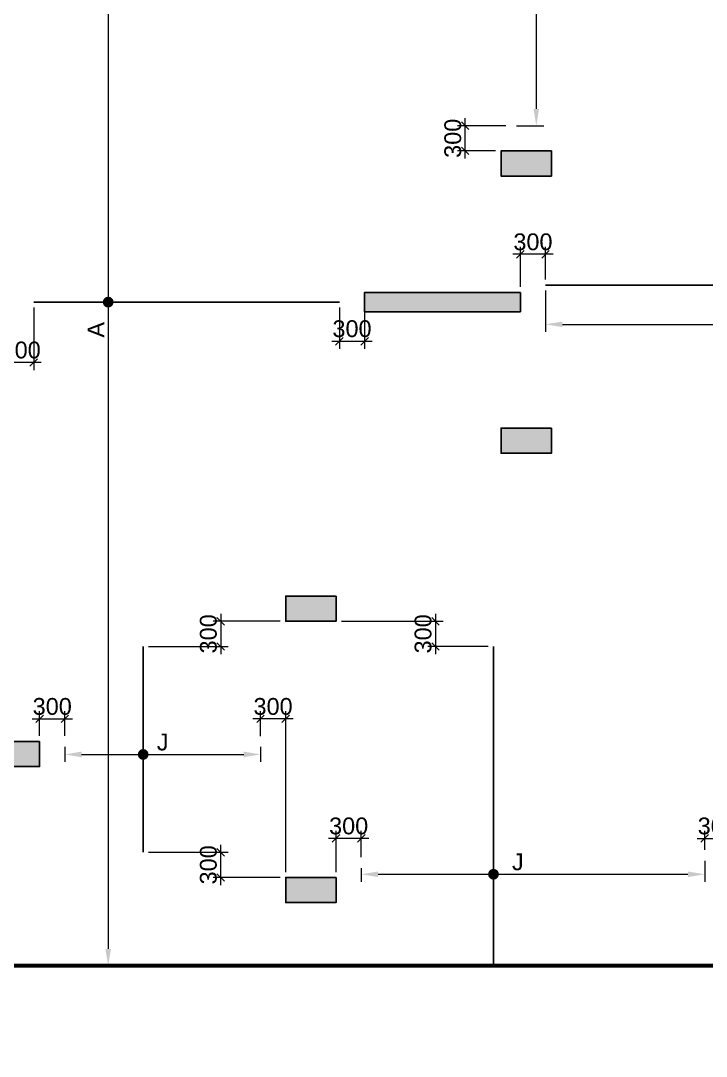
# Model space of a CAD drawing. Header units: millimetres. Extents: x 1123469 to 1883119, y -126924 to 196924.
# Drawn here: x 1831918 to 1840083, y 138264 to 150593 of the extents above; entities that cross this region are included whole.
import ezdxf

# ---------------------------------------------------------------- set-up
doc = ezdxf.new("R2010")
doc.units = ezdxf.units.MM
doc.header["$LTSCALE"] = 500
doc.header["$MEASUREMENT"] = 0
doc.header["$PDMODE"] = 34
doc.linetypes.add('CONTINOUS', pattern=[0])
doc.layers.get('Defpoints').update_dxf_attribs({"lineweight": 0})
for name, color, linetype in [('COL. DIM', 3, 'Continuous'), ('reinf.', 4, 'Continuous'), ('TOWER AREA COLUMN.', 6, 'Continuous')]:
    doc.layers.add(name, color=color, linetype=linetype)
for name, color, linetype, lineweight in [('CUT OUT', 1, 'Continuous', 13), ('dim-M', 1, 'Continuous', 15), ('FOOTING', 1, 'Continuous', 15), ('TOWER COL HATCH', 253, 'Continuous', 20)]:
    doc.layers.add(name, color=color, linetype=linetype, lineweight=lineweight)
doc.styles.add('3mm', font='arial.ttf')
doc.dimstyles.new('PARAMVEER', dxfattribs={"dimtxt": 200, "dimasz": 100, "dimexe": 0, "dimexo": 25, "dimgap": 10, "dimtad": 1, "dimdec": 0, "dimrnd": 5, "dimzin": 0, "dimdsep": 46, "dimtxsty": '3mm', "dimblk": 'OBLIQUE', "dimcen": 0.09, "dimdle": 75, "dimclrd": 1, "dimclre": 1, "dimclrt": 3, "dimadec": 0, "dimazin": 0, "dimtfac": 1, "dimtdec": 0, "dimtmove": 1, "dimatfit": 3, "dimfxl": 100, "dimtolj": 1, "dimtzin": 0, "dimlwd": 18, "dimlwe": 5, "dimarcsym": 0})

# ---------------------------------------------------------------- blocks, each defined once
blk = doc.blocks.new('3tgra')
at = {"layer": 'TOWER COL HATCH'}
h = blk.add_hatch(color=253, dxfattribs=at)
h.dxf.hatch_style = 1
h.paths.add_polyline_path([(1397996, 85772), (1397996, 86072), (1397396, 86072), (1397396, 85772)])
h = blk.add_hatch(color=253, dxfattribs=at)
h.dxf.hatch_style = 1
h.paths.add_polyline_path([(1397626, 84387), (1395771, 84387), (1395771, 84157), (1397626, 84157)])
h = blk.add_hatch(color=253, dxfattribs=at)
h.dxf.hatch_style = 1
h.paths.add_polyline_path([(1397996, 82772), (1397996, 82472), (1397396, 82472), (1397396, 82772)])
h = blk.add_hatch(color=253, dxfattribs=at)
h.dxf.hatch_style = 1
h.paths.add_polyline_path([(1395431, 80772), (1395431, 80472), (1394831, 80472), (1394831, 80772)])
h = blk.add_hatch(color=253, dxfattribs=at)
h.dxf.hatch_style = 1
h.paths.add_polyline_path([(1391901, 79042), (1391901, 78742), (1391301, 78742), (1391301, 79042)])
h = blk.add_hatch(color=253, dxfattribs=at)
h.dxf.hatch_style = 1
h.paths.add_polyline_path([(1395431, 77422), (1395431, 77122), (1394831, 77122), (1394831, 77422)])
at = {"layer": 'TOWER AREA COLUMN.', "color": 4}
for points in [[(1397996, 85772), (1397996, 86072), (1397396, 86072), (1397396, 85772)], [(1397626, 84387), (1395771, 84387), (1395771, 84157), (1397626, 84157)], [(1397996, 82772), (1397996, 82472), (1397396, 82472), (1397396, 82772)], [(1395431, 80772), (1395431, 80472), (1394831, 80472), (1394831, 80772)], [(1391901, 79042), (1391901, 78742), (1391301, 78742), (1391301, 79042)], [(1395431, 77422), (1395431, 77122), (1394831, 77122), (1394831, 77422)]]:
    blk.add_lwpolyline(points, close=True, dxfattribs=at)
blk = doc.blocks.new('_Oblique')
at = {"color": 0, "linetype": 'ByBlock', "lineweight": -2}
blk.add_line((-0.5, -0.5), (0.5, 0.5), dxfattribs=at)
blk = doc.blocks.new('*D3295')
at = {"layer": 'COL. DIM', "color": 1, "linetype": 'CONTINOUS', "lineweight": 5, "ltscale": 10, "transparency": 16777216}
for p, q in [((1832074, 147178), (1832074, 146434)), ((1831774, 145738), (1831774, 146614))]:
    blk.add_line(p, q, dxfattribs=at)
at = {"layer": 'COL. DIM', "color": 1, "lineweight": 18, "ltscale": 10, "transparency": 16777216}
blk.add_line((1832164, 146524), (1831684, 146524), dxfattribs=at)
at = {"layer": 'Defpoints', "color": 0, "ltscale": 10, "transparency": 16777216}
for p in [(1832074, 147243), (1831774, 146524), (1831774, 145673)]:
    blk.add_point(p, dxfattribs=at)
at = {"layer": 'COL. DIM', "color": 1, "lineweight": 18, "ltscale": 10, "transparency": 16777216, "xscale": 90, "yscale": 90, "zscale": 90, "rotation": 180}
blk.add_blockref('_Oblique', (1831774, 146524), dxfattribs=at)
at = {"layer": 'COL. DIM', "color": 1, "lineweight": 18, "ltscale": 10, "transparency": 16777216, "xscale": 90, "yscale": 90, "zscale": 90}
blk.add_blockref('_Oblique', (1832074, 146524), dxfattribs=at)
at = {"layer": 'COL. DIM', "color": 3, "ltscale": 10, "transparency": 16777216, "insert": (1831924, 146671), "char_height": 200, "attachment_point": 5, "style": '3mm'}
blk.add_mtext('\\A1;300', dxfattribs=at)
blk = doc.blocks.new('*D3296')
at = {"layer": 'COL. DIM', "color": 1, "linetype": 'CONTINOUS', "lineweight": 5, "ltscale": 10, "transparency": 16777216}
for p, q in [((1833238, 155143), (1832870, 155143)), ((1832748, 139343), (1833050, 139343))]:
    blk.add_line(p, q, dxfattribs=at)
at = {"layer": 'COL. DIM', "color": 1, "lineweight": 18, "ltscale": 10, "transparency": 16777216}
blk.add_line((1832960, 154943), (1832960, 139543), dxfattribs=at)
at = {"layer": 'COL. DIM', "color": 1, "ltscale": 10, "transparency": 16777216}
for points in [[(1832927, 154943), (1832994, 154943), (1832960, 155143)], [(1832927, 139543), (1832994, 139543), (1832960, 139343)]]:
    blk.add_solid(points, dxfattribs=at)
at = {"layer": 'Defpoints', "color": 0, "ltscale": 10, "transparency": 16777216}
for p in [(1833303, 155143), (1832683, 139343), (1832960, 139343)]:
    blk.add_point(p, dxfattribs=at)
at = {"layer": 'COL. DIM', "color": 3, "ltscale": 10, "transparency": 16777216, "insert": (1832815, 146913), "char_height": 200, "attachment_point": 5, "rotation": 90, "style": '3mm'}
blk.add_mtext('\\A1;A', dxfattribs=at)
blk = doc.blocks.new('*D3297')
at = {"layer": 'COL. DIM', "color": 1, "linetype": 'CONTINOUS', "lineweight": 5, "ltscale": 10, "transparency": 16777216}
for p, q in [((1835714, 147178), (1835714, 146687)), ((1836014, 147178), (1836014, 146687))]:
    blk.add_line(p, q, dxfattribs=at)
at = {"layer": 'COL. DIM', "color": 1, "lineweight": 18, "ltscale": 10, "transparency": 16777216}
blk.add_line((1835624, 146777), (1836104, 146777), dxfattribs=at)
at = {"layer": 'Defpoints', "color": 0, "ltscale": 10, "transparency": 16777216}
for p in [(1835714, 147243), (1836014, 147243), (1836014, 146777)]:
    blk.add_point(p, dxfattribs=at)
at = {"layer": 'COL. DIM', "color": 1, "lineweight": 18, "ltscale": 10, "transparency": 16777216, "xscale": 90, "yscale": 90, "zscale": 90, "rotation": 180}
blk.add_blockref('_Oblique', (1835714, 146777), dxfattribs=at)
at = {"layer": 'COL. DIM', "color": 1, "lineweight": 18, "ltscale": 10, "transparency": 16777216, "xscale": 90, "yscale": 90, "zscale": 90}
blk.add_blockref('_Oblique', (1836014, 146777), dxfattribs=at)
at = {"layer": 'COL. DIM', "color": 3, "ltscale": 10, "transparency": 16777216, "insert": (1835864, 146925), "char_height": 200, "attachment_point": 5, "style": '3mm'}
blk.add_mtext('\\A1;300', dxfattribs=at)
blk = doc.blocks.new('*D3303')
at = {"layer": 'COL. DIM', "color": 1, "linetype": 'CONTINOUS', "lineweight": 5, "ltscale": 10, "transparency": 16777216}
for p, q in [((1838068, 155143), (1837969, 155143)), ((1837824, 149343), (1838149, 149343))]:
    blk.add_line(p, q, dxfattribs=at)
at = {"layer": 'COL. DIM', "color": 1, "lineweight": 18, "ltscale": 10, "transparency": 16777216}
blk.add_line((1838059, 154943), (1838059, 149543), dxfattribs=at)
at = {"layer": 'COL. DIM', "color": 1, "ltscale": 10, "transparency": 16777216}
for points in [[(1838025, 154943), (1838092, 154943), (1838059, 155143)], [(1838025, 149543), (1838092, 149543), (1838059, 149343)]]:
    blk.add_solid(points, dxfattribs=at)
at = {"layer": 'Defpoints', "color": 0, "ltscale": 10, "transparency": 16777216}
for p in [(1838133, 155143), (1837759, 149343), (1838059, 149343)]:
    blk.add_point(p, dxfattribs=at)
at = {"layer": 'COL. DIM', "color": 3, "ltscale": 10, "transparency": 16777216, "insert": (1837914, 153807), "char_height": 200, "attachment_point": 5, "rotation": 90, "style": '3mm'}
blk.add_mtext('\\A1;A', dxfattribs=at)
blk = doc.blocks.new('*D3305')
at = {"layer": 'COL. DIM', "color": 1, "lineweight": 18, "ltscale": 10, "transparency": 16777216}
blk.add_line((1837212, 148953), (1837212, 149433), dxfattribs=at)
at = {"layer": 'COL. DIM', "color": 1, "linetype": 'CONTINOUS', "lineweight": 5, "ltscale": 10, "transparency": 16777216}
for p, q in [((1837694, 149343), (1837122, 149343)), ((1837574, 149043), (1837122, 149043))]:
    blk.add_line(p, q, dxfattribs=at)
at = {"layer": 'Defpoints', "color": 0, "ltscale": 10, "transparency": 16777216}
for p in [(1837212, 149343), (1837759, 149343), (1837639, 149043)]:
    blk.add_point(p, dxfattribs=at)
at = {"layer": 'COL. DIM', "color": 1, "lineweight": 18, "ltscale": 10, "transparency": 16777216, "xscale": 90, "yscale": 90, "zscale": 90}
for p, rotation in [((1837212, 149343), 90), ((1837212, 149043), 270)]:
    blk.add_blockref('_Oblique', p, dxfattribs=dict(at, rotation=rotation))
at = {"layer": 'COL. DIM', "color": 3, "ltscale": 10, "transparency": 16777216, "insert": (1837065, 149193), "char_height": 200, "attachment_point": 5, "rotation": 90, "style": '3mm'}
blk.add_mtext('\\A1;300', dxfattribs=at)
blk = doc.blocks.new('*D3306')
at = {"layer": 'COL. DIM', "color": 1, "linetype": 'CONTINOUS', "lineweight": 5, "ltscale": 10, "transparency": 16777216}
for p, q in [((1837869, 147423), (1837869, 147902)), ((1838169, 147510), (1838169, 147902))]:
    blk.add_line(p, q, dxfattribs=at)
at = {"layer": 'COL. DIM', "color": 1, "lineweight": 18, "ltscale": 10, "transparency": 16777216}
blk.add_line((1838259, 147812), (1837779, 147812), dxfattribs=at)
at = {"layer": 'Defpoints', "color": 0, "ltscale": 10, "transparency": 16777216}
for p in [(1837869, 147812), (1837869, 147358), (1838169, 147445)]:
    blk.add_point(p, dxfattribs=at)
at = {"layer": 'COL. DIM', "color": 1, "lineweight": 18, "ltscale": 10, "transparency": 16777216, "xscale": 90, "yscale": 90, "zscale": 90, "rotation": 180}
blk.add_blockref('_Oblique', (1837869, 147812), dxfattribs=at)
at = {"layer": 'COL. DIM', "color": 1, "lineweight": 18, "ltscale": 10, "transparency": 16777216, "xscale": 90, "yscale": 90, "zscale": 90}
blk.add_blockref('_Oblique', (1838169, 147812), dxfattribs=at)
at = {"layer": 'COL. DIM', "color": 3, "ltscale": 10, "transparency": 16777216, "insert": (1838019, 147959), "char_height": 200, "attachment_point": 5, "style": '3mm'}
blk.add_mtext('\\A1;300', dxfattribs=at)
blk = doc.blocks.new('*D3311')
at = {"layer": 'COL. DIM', "color": 1, "linetype": 'CONTINOUS', "lineweight": 5, "ltscale": 10, "transparency": 16777216}
for p, q in [((1835674, 140458), (1835674, 140948)), ((1835974, 140635), (1835974, 140948))]:
    blk.add_line(p, q, dxfattribs=at)
at = {"layer": 'COL. DIM', "color": 1, "lineweight": 18, "ltscale": 10, "transparency": 16777216}
blk.add_line((1836064, 140858), (1835584, 140858), dxfattribs=at)
at = {"layer": 'Defpoints', "color": 0, "ltscale": 10, "transparency": 16777216}
for p in [(1835674, 140858), (1835974, 140570), (1835674, 140393)]:
    blk.add_point(p, dxfattribs=at)
at = {"layer": 'COL. DIM', "color": 1, "lineweight": 18, "ltscale": 10, "transparency": 16777216, "xscale": 90, "yscale": 90, "zscale": 90, "rotation": 180}
blk.add_blockref('_Oblique', (1835674, 140858), dxfattribs=at)
at = {"layer": 'COL. DIM', "color": 1, "lineweight": 18, "ltscale": 10, "transparency": 16777216, "xscale": 90, "yscale": 90, "zscale": 90}
blk.add_blockref('_Oblique', (1835974, 140858), dxfattribs=at)
at = {"layer": 'COL. DIM', "color": 3, "ltscale": 10, "transparency": 16777216, "insert": (1835824, 141005), "char_height": 200, "attachment_point": 5, "style": '3mm'}
blk.add_mtext('\\A1;300', dxfattribs=at)
blk = doc.blocks.new('*D3312')
at = {"layer": 'COL. DIM', "color": 1, "linetype": 'CONTINOUS', "lineweight": 5, "ltscale": 10, "transparency": 16777216}
for p, q in [((1840064, 140721), (1840064, 140948)), ((1840364, 140458), (1840364, 140948))]:
    blk.add_line(p, q, dxfattribs=at)
at = {"layer": 'COL. DIM', "color": 1, "lineweight": 18, "ltscale": 10, "transparency": 16777216}
blk.add_line((1839974, 140858), (1840454, 140858), dxfattribs=at)
at = {"layer": 'Defpoints', "color": 0, "ltscale": 10, "transparency": 16777216}
for p in [(1840364, 140858), (1840064, 140656), (1840364, 140393)]:
    blk.add_point(p, dxfattribs=at)
at = {"layer": 'COL. DIM', "color": 1, "lineweight": 18, "ltscale": 10, "transparency": 16777216, "xscale": 90, "yscale": 90, "zscale": 90, "rotation": 180}
blk.add_blockref('_Oblique', (1840064, 140858), dxfattribs=at)
at = {"layer": 'COL. DIM', "color": 1, "lineweight": 18, "ltscale": 10, "transparency": 16777216, "xscale": 90, "yscale": 90, "zscale": 90}
blk.add_blockref('_Oblique', (1840364, 140858), dxfattribs=at)
at = {"layer": 'COL. DIM', "color": 3, "ltscale": 10, "transparency": 16777216, "insert": (1840214, 141005), "char_height": 200, "attachment_point": 5, "style": '3mm'}
blk.add_mtext('\\A1;300', dxfattribs=at)
blk = doc.blocks.new('*D3263')
at = {"layer": 'COL. DIM', "color": 1, "linetype": 'CONTINOUS', "lineweight": 5, "ltscale": 10, "transparency": 16777216}
for p, q in [((1840064, 140591), (1840064, 140341)), ((1835974, 140505), (1835974, 140341))]:
    blk.add_line(p, q, dxfattribs=at)
at = {"layer": 'COL. DIM', "color": 1, "lineweight": 18, "ltscale": 10, "transparency": 16777216}
blk.add_line((1836174, 140431), (1839864, 140431), dxfattribs=at)
at = {"layer": 'COL. DIM', "color": 1, "ltscale": 10, "transparency": 16777216}
for points in [[(1836174, 140464), (1836174, 140398), (1835974, 140431)], [(1839864, 140464), (1839864, 140398), (1840064, 140431)]]:
    blk.add_solid(points, dxfattribs=at)
at = {"layer": 'Defpoints', "color": 0, "ltscale": 10, "transparency": 16777216}
for p in [(1835974, 140570), (1840064, 140656), (1840064, 140431)]:
    blk.add_point(p, dxfattribs=at)
at = {"layer": 'COL. DIM', "color": 3, "ltscale": 10, "transparency": 16777216, "insert": (1837839, 140578), "char_height": 200, "attachment_point": 5, "style": '3mm'}
blk.add_mtext('\\A1;J', dxfattribs=at)
blk = doc.blocks.new('*D3272')
at = {"layer": 'COL. DIM', "color": 1, "linetype": 'CONTINOUS', "lineweight": 5, "ltscale": 10, "transparency": 16777216}
for p, q in [((1838169, 147380), (1838169, 146888)), ((1843699, 147380), (1843699, 146888))]:
    blk.add_line(p, q, dxfattribs=at)
at = {"layer": 'COL. DIM', "color": 1, "lineweight": 18, "ltscale": 10, "transparency": 16777216}
blk.add_line((1838369, 146978), (1843499, 146978), dxfattribs=at)
at = {"layer": 'COL. DIM', "color": 1, "ltscale": 10, "transparency": 16777216}
for points in [[(1838369, 147011), (1838369, 146945), (1838169, 146978)], [(1843499, 147011), (1843499, 146945), (1843699, 146978)]]:
    blk.add_solid(points, dxfattribs=at)
at = {"layer": 'Defpoints', "color": 0, "ltscale": 10, "transparency": 16777216}
for p in [(1838169, 147445), (1843699, 147445), (1843699, 146978)]:
    blk.add_point(p, dxfattribs=at)
at = {"layer": 'COL. DIM', "color": 3, "ltscale": 10, "transparency": 16777216, "insert": (1840572, 147125), "char_height": 200, "attachment_point": 5, "style": '3mm'}
blk.add_mtext('\\A1;J', dxfattribs=at)
blk = doc.blocks.new('*D3364')
at = {"layer": 'COL. DIM', "color": 1, "lineweight": 18, "ltscale": 10, "transparency": 16777216}
blk.add_line((1836858, 143533), (1836858, 143053), dxfattribs=at)
at = {"layer": 'COL. DIM', "color": 1, "linetype": 'CONTINOUS', "lineweight": 5, "ltscale": 10, "transparency": 16777216}
for p, q in [((1835739, 143443), (1836948, 143443)), ((1837484, 143143), (1836768, 143143))]:
    blk.add_line(p, q, dxfattribs=at)
at = {"layer": 'Defpoints', "color": 0, "ltscale": 10, "transparency": 16777216}
for p in [(1835674, 143443), (1836858, 143143), (1837549, 143143)]:
    blk.add_point(p, dxfattribs=at)
at = {"layer": 'COL. DIM', "color": 1, "lineweight": 18, "ltscale": 10, "transparency": 16777216, "xscale": 90, "yscale": 90, "zscale": 90}
for p, rotation in [((1836858, 143443), 90), ((1836858, 143143), 270)]:
    blk.add_blockref('_Oblique', p, dxfattribs=dict(at, rotation=rotation))
at = {"layer": 'COL. DIM', "color": 3, "ltscale": 10, "transparency": 16777216, "insert": (1836711, 143293), "char_height": 200, "attachment_point": 5, "rotation": 90, "style": '3mm'}
blk.add_mtext('\\A1;300', dxfattribs=at)
blk = doc.blocks.new('*D3380')
at = {"layer": 'COL. DIM', "color": 1, "linetype": 'CONTINOUS', "lineweight": 5, "ltscale": 10, "transparency": 16777216}
for p, q in [((1833442, 140693), (1834391, 140693)), ((1835009, 140393), (1834211, 140393))]:
    blk.add_line(p, q, dxfattribs=at)
at = {"layer": 'COL. DIM', "color": 1, "lineweight": 18, "ltscale": 10, "transparency": 16777216}
blk.add_line((1834301, 140303), (1834301, 140783), dxfattribs=at)
at = {"layer": 'Defpoints', "color": 0, "ltscale": 10, "transparency": 16777216}
for p in [(1833377, 140693), (1834301, 140693), (1835074, 140393)]:
    blk.add_point(p, dxfattribs=at)
at = {"layer": 'COL. DIM', "color": 1, "lineweight": 18, "ltscale": 10, "transparency": 16777216, "xscale": 90, "yscale": 90, "zscale": 90}
for p, rotation in [((1834301, 140693), 90), ((1834301, 140393), 270)]:
    blk.add_blockref('_Oblique', p, dxfattribs=dict(at, rotation=rotation))
at = {"layer": 'COL. DIM', "color": 3, "ltscale": 10, "transparency": 16777216, "insert": (1834154, 140543), "char_height": 200, "attachment_point": 5, "rotation": 90, "style": '3mm'}
blk.add_mtext('\\A1;300', dxfattribs=at)
blk = doc.blocks.new('*D3381')
at = {"layer": 'COL. DIM', "color": 1, "lineweight": 18, "ltscale": 10, "transparency": 16777216}
blk.add_line((1834301, 143533), (1834301, 143053), dxfattribs=at)
at = {"layer": 'COL. DIM', "color": 1, "linetype": 'CONTINOUS', "lineweight": 5, "ltscale": 10, "transparency": 16777216}
for p, q in [((1835009, 143443), (1834211, 143443)), ((1833442, 143143), (1834391, 143143))]:
    blk.add_line(p, q, dxfattribs=at)
at = {"layer": 'Defpoints', "color": 0, "ltscale": 10, "transparency": 16777216}
for p in [(1835074, 143443), (1833377, 143143), (1834301, 143143)]:
    blk.add_point(p, dxfattribs=at)
at = {"layer": 'COL. DIM', "color": 1, "lineweight": 18, "ltscale": 10, "transparency": 16777216, "xscale": 90, "yscale": 90, "zscale": 90}
for p, rotation in [((1834301, 143443), 90), ((1834301, 143143), 270)]:
    blk.add_blockref('_Oblique', p, dxfattribs=dict(at, rotation=rotation))
at = {"layer": 'COL. DIM', "color": 3, "ltscale": 10, "transparency": 16777216, "insert": (1834154, 143293), "char_height": 200, "attachment_point": 5, "rotation": 90, "style": '3mm'}
blk.add_mtext('\\A1;300', dxfattribs=at)
blk = doc.blocks.new('*D3382')
at = {"layer": 'COL. DIM', "color": 1, "lineweight": 18, "ltscale": 10, "transparency": 16777216}
blk.add_line((1832054, 142281), (1832534, 142281), dxfattribs=at)
at = {"layer": 'COL. DIM', "color": 1, "linetype": 'CONTINOUS', "lineweight": 5, "ltscale": 10, "transparency": 16777216}
for p, q in [((1832144, 142078), (1832144, 142371)), ((1832444, 142078), (1832444, 142371))]:
    blk.add_line(p, q, dxfattribs=at)
at = {"layer": 'Defpoints', "color": 0, "ltscale": 10, "transparency": 16777216}
for p in [(1832444, 142281), (1832144, 142013), (1832444, 142013)]:
    blk.add_point(p, dxfattribs=at)
at = {"layer": 'COL. DIM', "color": 1, "lineweight": 18, "ltscale": 10, "transparency": 16777216, "xscale": 90, "yscale": 90, "zscale": 90, "rotation": 180}
blk.add_blockref('_Oblique', (1832144, 142281), dxfattribs=at)
at = {"layer": 'COL. DIM', "color": 1, "lineweight": 18, "ltscale": 10, "transparency": 16777216, "xscale": 90, "yscale": 90, "zscale": 90}
blk.add_blockref('_Oblique', (1832444, 142281), dxfattribs=at)
at = {"layer": 'COL. DIM', "color": 3, "ltscale": 10, "transparency": 16777216, "insert": (1832294, 142428), "char_height": 200, "attachment_point": 5, "style": '3mm'}
blk.add_mtext('\\A1;300', dxfattribs=at)
blk = doc.blocks.new('*D3383')
at = {"layer": 'COL. DIM', "color": 1, "lineweight": 18, "ltscale": 10, "transparency": 16777216}
blk.add_line((1835164, 142281), (1834684, 142281), dxfattribs=at)
at = {"layer": 'COL. DIM', "color": 1, "linetype": 'CONTINOUS', "lineweight": 5, "ltscale": 10, "transparency": 16777216}
for p, q in [((1834774, 142077), (1834774, 142371)), ((1835074, 140458), (1835074, 142371))]:
    blk.add_line(p, q, dxfattribs=at)
at = {"layer": 'Defpoints', "color": 0, "ltscale": 10, "transparency": 16777216}
for p in [(1834774, 142281), (1834774, 142012), (1835074, 140393)]:
    blk.add_point(p, dxfattribs=at)
at = {"layer": 'COL. DIM', "color": 1, "lineweight": 18, "ltscale": 10, "transparency": 16777216, "xscale": 90, "yscale": 90, "zscale": 90, "rotation": 180}
blk.add_blockref('_Oblique', (1834774, 142281), dxfattribs=at)
at = {"layer": 'COL. DIM', "color": 1, "lineweight": 18, "ltscale": 10, "transparency": 16777216, "xscale": 90, "yscale": 90, "zscale": 90}
blk.add_blockref('_Oblique', (1835074, 142281), dxfattribs=at)
at = {"layer": 'COL. DIM', "color": 3, "ltscale": 10, "transparency": 16777216, "insert": (1834924, 142428), "char_height": 200, "attachment_point": 5, "style": '3mm'}
blk.add_mtext('\\A1;300', dxfattribs=at)
blk = doc.blocks.new('*D3384')
at = {"layer": 'COL. DIM', "color": 1, "linetype": 'CONTINOUS', "lineweight": 5, "ltscale": 10, "transparency": 16777216}
for p, q in [((1832444, 141948), (1832444, 141768)), ((1834774, 141947), (1834774, 141768))]:
    blk.add_line(p, q, dxfattribs=at)
at = {"layer": 'COL. DIM', "color": 1, "lineweight": 18, "ltscale": 10, "transparency": 16777216}
blk.add_line((1832644, 141858), (1834574, 141858), dxfattribs=at)
at = {"layer": 'COL. DIM', "color": 1, "ltscale": 10, "transparency": 16777216}
for points in [[(1832644, 141891), (1832644, 141824), (1832444, 141858)], [(1834574, 141891), (1834574, 141824), (1834774, 141858)]]:
    blk.add_solid(points, dxfattribs=at)
at = {"layer": 'Defpoints', "color": 0, "ltscale": 10, "transparency": 16777216}
for p in [(1832444, 142013), (1834774, 142012), (1834774, 141858)]:
    blk.add_point(p, dxfattribs=at)
at = {"layer": 'COL. DIM', "color": 3, "ltscale": 10, "transparency": 16777216, "insert": (1833609, 142004), "char_height": 200, "attachment_point": 5, "style": '3mm'}
blk.add_mtext('\\A1;J', dxfattribs=at)

msp = doc.modelspace()

# ---------------------------------------------------------------- linework, layer by layer
at = {"layer": 'dim-M', "color": 4, "ltscale": 10, "const_width": 63.8}
for points in [[(1832928.5, 147242.7, 1), (1832992.2, 147242.7, 1)], [(1833345.1, 141857.5, -1), (1833408.8, 141857.5, -1)], [(1837517.1, 140431.1, -1), (1837580.8, 140431.1, -1)]]:
    msp.add_lwpolyline(points, format="xyb", close=True, dxfattribs=at)
at = {"layer": 'FOOTING', "color": 3, "ltscale": 10, "const_width": 50}
msp.add_lwpolyline([(1874538.7, 126927.8), (1874538.7, 126412.8), (1865758.7, 126412.8), (1865758.7, 126927.8), (1857203.7, 126927.8), (1857203.7, 139342.7), (1831023.7, 139342.7)], dxfattribs=at)
at = {"layer": 'reinf.', "color": 4, "ltscale": 1.4}
for p, q in [((1838168.7, 147445.1), (1843698.7, 147445.1)), ((1832073.7, 147242.7), (1835713.7, 147242.7)), ((1833377, 140692.7), (1833377, 143142.7)), ((1837549, 139342.7), (1837549, 143142.7))]:
    msp.add_line(p, q, dxfattribs=at)

# ---------------------------------------------------------------- block references
at = {"layer": 'CUT OUT', "color": 4}
msp.add_blockref('3tgra', (440243, 62971), dxfattribs=at)

# ---------------------------------------------------------------- dimensions: what is measured, and where the dimension line sits
at = {"layer": 'COL. DIM', "color": 6, "ltscale": 10}
for base, p1, p2, picture, middle in [((1832960.3, 139342.7), (1833302.5, 155142.7), (1832683.4, 139342.7), '*D3296', (1832960.3, 146913.3)), ((1838058.8, 149342.7), (1838132.5, 155142.7), (1837758.7, 149342.7), '*D3303', (1838058.8, 153807.4))]:
    dim = msp.add_linear_dim(base=base, p1=p1, p2=p2, angle=90, text='A', dimstyle='PARAMVEER', override={"dimasz": 200, "dimexe": 90, "dimexo": 65, "dimgap": 45, "dimpost": '\\X', "dimsah": 1, "dimdle": 90, "dimfxl": 0.18, "dimarcsym": 1}, dxfattribs=at)
    dim.commit()
    dim.dimension.update_dxf_attribs({"geometry": picture, "text_midpoint": middle, "dimtype": 160})
for base, p1, p2, angle, picture, middle in [((1837212.1, 149342.7), (1837638.7, 149042.7), (1837758.7, 149342.7), 270, '*D3305', (1837212.1, 149192.7)), ((1837868.7, 147811.9), (1838168.7, 147445.1), (1837868.7, 147357.7), 180, '*D3306', (1838018.7, 147811.9)), ((1831773.7, 146523.5), (1832073.7, 147242.7), (1831773.7, 145672.7), 180, '*D3295', (1831923.7, 146523.5)), ((1834301.3, 143142.7), (1835073.7, 143442.7), (1833377, 143142.7), 90, '*D3381', (1834301.3, 143292.7)), ((1836857.7, 143142.7), (1835673.7, 143442.7), (1837549, 143142.7), 90, '*D3364', (1836857.7, 143292.7)), ((1834773.7, 142281.2), (1835073.7, 140392.7), (1834773.7, 142012.1), 180, '*D3383', (1834923.7, 142281.2)), ((1835673.7, 140858), (1835973.7, 140569.7), (1835673.7, 140392.7), 180, '*D3311', (1835823.7, 140858)), ((1834301.3, 140692.7), (1835073.7, 140392.7), (1833377, 140692.7), 270, '*D3380', (1834301.3, 140542.7))]:
    dim = msp.add_linear_dim(base=base, p1=p1, p2=p2, angle=angle, dimstyle='PARAMVEER', override={"dimasz": 90, "dimexe": 90, "dimexo": 65, "dimgap": 45, "dimpost": '\\X', "dimdle": 90, "dimfxl": 0.18, "dimarcsym": 1}, dxfattribs=at)
    dim.commit()
    dim.dimension.update_dxf_attribs({"geometry": picture, "text_midpoint": middle, "dimtype": 160})
for base, p1, p2, picture, middle in [((1843698.7, 146978.1), (1838168.7, 147445.1), (1843698.7, 147445.1), '*D3272', (1840571.6, 146978.1)), ((1834773.7, 141857.5), (1832443.7, 142012.7), (1834773.7, 142012.1), '*D3384', (1833608.7, 141857.5)), ((1840063.7, 140431.1), (1835973.7, 140569.7), (1840063.7, 140656.5), '*D3263', (1837838.6, 140431.1))]:
    dim = msp.add_linear_dim(base=base, p1=p1, p2=p2, text='J', dimstyle='PARAMVEER', override={"dimasz": 200, "dimexe": 90, "dimexo": 65, "dimgap": 45, "dimpost": '\\X', "dimsah": 1, "dimdle": 90, "dimfxl": 0.18, "dimarcsym": 1}, dxfattribs=at)
    dim.commit()
    dim.dimension.update_dxf_attribs({"geometry": picture, "text_midpoint": middle, "dimtype": 160})
for base, p1, p2, picture, middle in [((1836013.7, 146777.5), (1835713.7, 147242.7), (1836013.7, 147242.7), '*D3297', (1835863.7, 146777.5)), ((1832443.7, 142281.2), (1832143.7, 142012.7), (1832443.7, 142012.7), '*D3382', (1832293.7, 142281.2)), ((1840363.7, 140858), (1840063.7, 140656.5), (1840363.7, 140392.7), '*D3312', (1840213.7, 140858))]:
    dim = msp.add_linear_dim(base=base, p1=p1, p2=p2, dimstyle='PARAMVEER', override={"dimasz": 90, "dimexe": 90, "dimexo": 65, "dimgap": 45, "dimpost": '\\X', "dimdle": 90, "dimfxl": 0.18, "dimarcsym": 1}, dxfattribs=at)
    dim.commit()
    dim.dimension.update_dxf_attribs({"geometry": picture, "text_midpoint": middle, "dimtype": 160})

doc.saveas('drawing.dxf')
